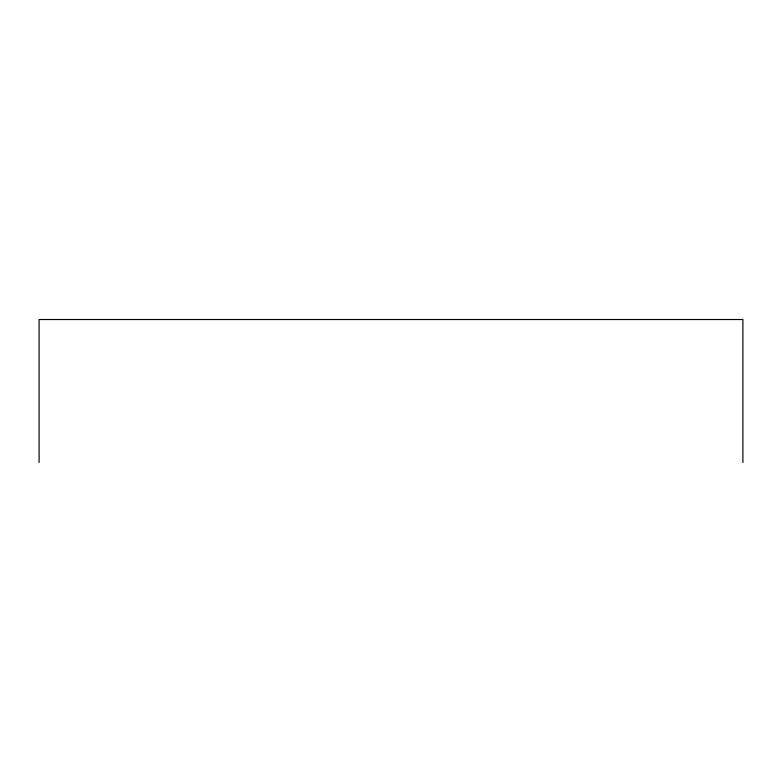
<?xml version="1.0" encoding="UTF-8"?>
<svg xmlns="http://www.w3.org/2000/svg" width="782" height="782" viewBox="0 0 782 782"><rect width="100%" height="100%" fill="white"/><g stroke="black" fill="none" stroke-linecap="round" stroke-linejoin="round"><path stroke-width="1.17" d="M742.9 462.485L742.9 319.515L39.1 319.515L39.1 462.485"/></g></svg>
